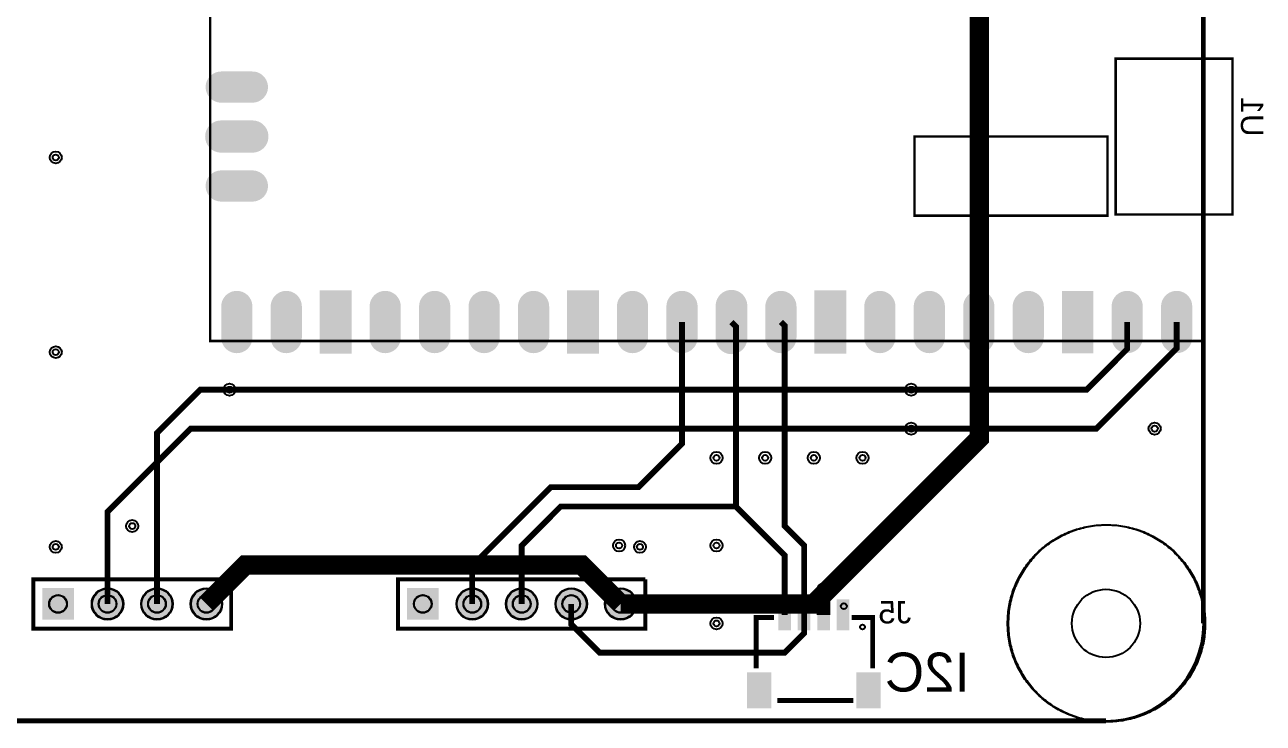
# Model space of a CAD drawing. Header units: millimetres. Extents: x 0 to 103, y 0 to 76.
# Drawn here: x 39.5 to 103.1, y -0.1 to 35.7 of the extents above; entities that cross this region are included whole.
import ezdxf

# ---------------------------------------------------------------- set-up
doc = ezdxf.new("R2010")
doc.units = ezdxf.units.MM
for name, color, linetype, true_color in [('BoardOutLine', 7, 'Continuous', 0xff00ff), ('BottomLayer', 7, 'Continuous', 0x0000ff), ('BottomPasteMaskLayer', 7, 'Continuous', 0x800000), ('BottomSilkLayer', 7, 'Continuous', 0x66cc33), ('BottomSolderMaskLayer', 7, 'Continuous', 0xaa00ff), ('Document', 7, 'Continuous', 0xffffff), ('Hole', 7, 'Continuous', 0x222222), ('Multi-Layer', 7, 'Continuous', 0xc0c0c0), ('TopLayer', 7, 'Continuous', 0xff0000), ('TopSilkLayer', 7, 'Continuous', 0xffcc00), ('TopSolderMaskLayer', 7, 'Continuous', 0x800080)]:
    doc.layers.add(name, color=color, linetype=linetype, true_color=true_color)
doc.styles.get("Standard").update_dxf_attribs({"font": 'arial.ttf'})

msp = doc.modelspace()

# ---------------------------------------------------------------- hatches: boundary and pattern name
at = {"layer": 'BottomLayer'}
for points in [[(51.17, 31.74), (51.266, 31.746), (51.362, 31.763), (51.454, 31.792), (51.542, 31.832), (51.624, 31.882), (51.7, 31.941), (51.769, 32.009), (51.828, 32.086), (51.878, 32.168), (51.918, 32.256), (51.947, 32.348), (51.964, 32.443), (51.97, 32.54), (51.97, 32.54), (51.964, 32.637), (51.947, 32.732), (51.918, 32.824), (51.878, 32.912), (51.828, 32.994), (51.769, 33.071), (51.7, 33.139), (51.624, 33.198), (51.542, 33.248), (51.454, 33.288), (51.362, 33.317), (51.266, 33.334), (51.17, 33.34), (49.57, 33.34), (49.474, 33.334), (49.379, 33.317), (49.286, 33.288), (49.198, 33.248), (49.115, 33.198), (49.039, 33.139), (48.971, 33.071), (48.912, 32.994), (48.862, 32.912), (48.822, 32.824), (48.793, 32.732), (48.776, 32.637), (48.77, 32.54), (48.77, 32.54), (48.776, 32.443), (48.793, 32.348), (48.822, 32.256), (48.862, 32.168), (48.912, 32.086), (48.971, 32.009), (49.039, 31.941), (49.115, 31.882), (49.198, 31.832), (49.286, 31.792), (49.379, 31.763), (49.474, 31.746), (49.57, 31.74)], [(51.17, 29.2), (51.266, 29.206), (51.362, 29.223), (51.454, 29.252), (51.542, 29.292), (51.624, 29.342), (51.7, 29.401), (51.769, 29.469), (51.828, 29.546), (51.878, 29.628), (51.918, 29.716), (51.947, 29.808), (51.964, 29.903), (51.97, 30), (51.97, 30), (51.964, 30.097), (51.947, 30.192), (51.918, 30.284), (51.878, 30.372), (51.828, 30.454), (51.769, 30.531), (51.7, 30.599), (51.624, 30.658), (51.542, 30.708), (51.454, 30.748), (51.362, 30.777), (51.266, 30.794), (51.17, 30.8), (49.57, 30.8), (49.474, 30.794), (49.379, 30.777), (49.286, 30.748), (49.198, 30.708), (49.115, 30.658), (49.039, 30.599), (48.971, 30.531), (48.912, 30.454), (48.862, 30.372), (48.822, 30.284), (48.793, 30.192), (48.776, 30.097), (48.77, 30), (48.77, 30), (48.776, 29.903), (48.793, 29.808), (48.822, 29.716), (48.862, 29.628), (48.912, 29.546), (48.971, 29.469), (49.039, 29.401), (49.115, 29.342), (49.198, 29.292), (49.286, 29.252), (49.379, 29.223), (49.474, 29.206), (49.57, 29.2)], [(51.17, 26.66), (51.266, 26.666), (51.362, 26.683), (51.454, 26.712), (51.542, 26.752), (51.624, 26.802), (51.7, 26.861), (51.769, 26.929), (51.828, 27.006), (51.878, 27.088), (51.918, 27.176), (51.947, 27.268), (51.964, 27.363), (51.97, 27.46), (51.97, 27.46), (51.964, 27.557), (51.947, 27.652), (51.918, 27.744), (51.878, 27.832), (51.828, 27.914), (51.769, 27.991), (51.7, 28.059), (51.624, 28.118), (51.542, 28.168), (51.454, 28.208), (51.362, 28.237), (51.266, 28.254), (51.17, 28.26), (49.57, 28.26), (49.474, 28.254), (49.379, 28.237), (49.286, 28.208), (49.198, 28.168), (49.115, 28.118), (49.039, 28.059), (48.971, 27.991), (48.912, 27.914), (48.862, 27.832), (48.822, 27.744), (48.793, 27.652), (48.776, 27.557), (48.77, 27.46), (48.77, 27.46), (48.776, 27.363), (48.793, 27.268), (48.822, 27.176), (48.862, 27.088), (48.912, 27.006), (48.971, 26.929), (49.039, 26.861), (49.115, 26.802), (49.198, 26.752), (49.286, 26.712), (49.379, 26.683), (49.474, 26.666), (49.57, 26.66)], [(49.57, 19.675), (49.576, 19.579), (49.593, 19.484), (49.622, 19.391), (49.662, 19.303), (49.712, 19.22), (49.771, 19.145), (49.84, 19.076), (49.916, 19.017), (49.998, 18.967), (50.086, 18.927), (50.178, 18.898), (50.274, 18.881), (50.37, 18.875), (50.37, 18.875), (50.466, 18.881), (50.561, 18.898), (50.654, 18.927), (50.742, 18.967), (50.824, 19.017), (50.901, 19.076), (50.969, 19.145), (51.028, 19.22), (51.078, 19.303), (51.118, 19.391), (51.147, 19.484), (51.164, 19.579), (51.17, 19.675), (51.17, 21.275), (51.164, 21.371), (51.147, 21.466), (51.118, 21.559), (51.078, 21.647), (51.028, 21.729), (50.969, 21.805), (50.901, 21.874), (50.824, 21.933), (50.742, 21.983), (50.654, 22.023), (50.561, 22.052), (50.466, 22.069), (50.37, 22.075), (50.37, 22.075), (50.274, 22.069), (50.178, 22.052), (50.086, 22.023), (49.998, 21.983), (49.916, 21.933), (49.84, 21.874), (49.771, 21.805), (49.712, 21.729), (49.662, 21.647), (49.622, 21.559), (49.593, 21.466), (49.576, 21.371), (49.57, 21.275)], [(52.11, 19.675), (52.116, 19.579), (52.133, 19.484), (52.162, 19.391), (52.202, 19.303), (52.252, 19.22), (52.311, 19.145), (52.38, 19.076), (52.456, 19.017), (52.538, 18.967), (52.626, 18.927), (52.718, 18.898), (52.814, 18.881), (52.91, 18.875), (52.91, 18.875), (53.006, 18.881), (53.101, 18.898), (53.194, 18.927), (53.282, 18.967), (53.364, 19.017), (53.441, 19.076), (53.509, 19.145), (53.568, 19.22), (53.618, 19.303), (53.658, 19.391), (53.687, 19.484), (53.704, 19.579), (53.71, 19.675), (53.71, 21.275), (53.704, 21.371), (53.687, 21.466), (53.658, 21.559), (53.618, 21.647), (53.568, 21.729), (53.509, 21.805), (53.441, 21.874), (53.364, 21.933), (53.282, 21.983), (53.194, 22.023), (53.101, 22.052), (53.006, 22.069), (52.91, 22.075), (52.91, 22.075), (52.814, 22.069), (52.718, 22.052), (52.626, 22.023), (52.538, 21.983), (52.456, 21.933), (52.38, 21.874), (52.311, 21.805), (52.252, 21.729), (52.202, 21.647), (52.162, 21.559), (52.133, 21.466), (52.116, 21.371), (52.11, 21.275)], [(54.65, 18.875), (56.25, 18.875), (56.25, 22.075), (54.65, 22.075)], [(57.19, 19.675), (57.196, 19.579), (57.213, 19.484), (57.242, 19.391), (57.282, 19.303), (57.332, 19.22), (57.391, 19.145), (57.46, 19.076), (57.536, 19.017), (57.618, 18.967), (57.706, 18.927), (57.798, 18.898), (57.893, 18.881), (57.99, 18.875), (57.99, 18.875), (58.086, 18.881), (58.181, 18.898), (58.274, 18.927), (58.362, 18.967), (58.444, 19.017), (58.521, 19.076), (58.589, 19.145), (58.648, 19.22), (58.698, 19.303), (58.738, 19.391), (58.767, 19.484), (58.784, 19.579), (58.79, 19.675), (58.79, 21.275), (58.784, 21.371), (58.767, 21.466), (58.738, 21.559), (58.698, 21.647), (58.648, 21.729), (58.589, 21.805), (58.521, 21.874), (58.444, 21.933), (58.362, 21.983), (58.274, 22.023), (58.181, 22.052), (58.086, 22.069), (57.99, 22.075), (57.99, 22.075), (57.893, 22.069), (57.798, 22.052), (57.706, 22.023), (57.618, 21.983), (57.536, 21.933), (57.46, 21.874), (57.391, 21.805), (57.332, 21.729), (57.282, 21.647), (57.242, 21.559), (57.213, 21.466), (57.196, 21.371), (57.19, 21.275)], [(59.73, 19.675), (59.736, 19.579), (59.753, 19.484), (59.782, 19.391), (59.822, 19.303), (59.872, 19.22), (59.931, 19.145), (60, 19.076), (60.076, 19.017), (60.158, 18.967), (60.246, 18.927), (60.338, 18.898), (60.433, 18.881), (60.53, 18.875), (60.53, 18.875), (60.626, 18.881), (60.721, 18.898), (60.814, 18.927), (60.902, 18.967), (60.984, 19.017), (61.061, 19.076), (61.129, 19.145), (61.188, 19.22), (61.238, 19.303), (61.278, 19.391), (61.307, 19.484), (61.324, 19.579), (61.33, 19.675), (61.33, 21.275), (61.324, 21.371), (61.307, 21.466), (61.278, 21.559), (61.238, 21.647), (61.188, 21.729), (61.129, 21.805), (61.061, 21.874), (60.984, 21.933), (60.902, 21.983), (60.814, 22.023), (60.721, 22.052), (60.626, 22.069), (60.53, 22.075), (60.53, 22.075), (60.433, 22.069), (60.338, 22.052), (60.246, 22.023), (60.158, 21.983), (60.076, 21.933), (60, 21.874), (59.931, 21.805), (59.872, 21.729), (59.822, 21.647), (59.782, 21.559), (59.753, 21.466), (59.736, 21.371), (59.73, 21.275)], [(62.27, 19.675), (62.276, 19.579), (62.293, 19.484), (62.322, 19.391), (62.362, 19.303), (62.412, 19.22), (62.471, 19.145), (62.54, 19.076), (62.616, 19.017), (62.698, 18.967), (62.786, 18.927), (62.878, 18.898), (62.973, 18.881), (63.07, 18.875), (63.07, 18.875), (63.166, 18.881), (63.261, 18.898), (63.354, 18.927), (63.442, 18.967), (63.524, 19.017), (63.601, 19.076), (63.669, 19.145), (63.728, 19.22), (63.778, 19.303), (63.818, 19.391), (63.847, 19.484), (63.864, 19.579), (63.87, 19.675), (63.87, 21.275), (63.864, 21.371), (63.847, 21.466), (63.818, 21.559), (63.778, 21.647), (63.728, 21.729), (63.669, 21.805), (63.601, 21.874), (63.524, 21.933), (63.442, 21.983), (63.354, 22.023), (63.261, 22.052), (63.166, 22.069), (63.07, 22.075), (63.07, 22.075), (62.973, 22.069), (62.878, 22.052), (62.786, 22.023), (62.698, 21.983), (62.616, 21.933), (62.54, 21.874), (62.471, 21.805), (62.412, 21.729), (62.362, 21.647), (62.322, 21.559), (62.293, 21.466), (62.276, 21.371), (62.27, 21.275)], [(64.81, 19.675), (64.816, 19.579), (64.833, 19.484), (64.862, 19.391), (64.902, 19.303), (64.952, 19.22), (65.011, 19.145), (65.079, 19.076), (65.156, 19.017), (65.238, 18.967), (65.326, 18.927), (65.418, 18.898), (65.513, 18.881), (65.61, 18.875), (65.61, 18.875), (65.707, 18.881), (65.801, 18.898), (65.894, 18.927), (65.982, 18.967), (66.064, 19.017), (66.141, 19.076), (66.209, 19.145), (66.268, 19.22), (66.318, 19.303), (66.358, 19.391), (66.387, 19.484), (66.404, 19.579), (66.41, 19.675), (66.41, 21.275), (66.404, 21.371), (66.387, 21.466), (66.358, 21.559), (66.318, 21.647), (66.268, 21.729), (66.209, 21.805), (66.141, 21.874), (66.064, 21.933), (65.982, 21.983), (65.894, 22.023), (65.801, 22.052), (65.707, 22.069), (65.61, 22.075), (65.61, 22.075), (65.513, 22.069), (65.418, 22.052), (65.326, 22.023), (65.238, 21.983), (65.156, 21.933), (65.079, 21.874), (65.011, 21.805), (64.952, 21.729), (64.902, 21.647), (64.862, 21.559), (64.833, 21.466), (64.816, 21.371), (64.81, 21.275)], [(67.35, 18.875), (68.95, 18.875), (68.95, 22.075), (67.35, 22.075)], [(69.89, 19.675), (69.896, 19.579), (69.913, 19.484), (69.942, 19.391), (69.982, 19.303), (70.032, 19.22), (70.091, 19.145), (70.159, 19.076), (70.236, 19.017), (70.318, 18.967), (70.406, 18.927), (70.498, 18.898), (70.593, 18.881), (70.69, 18.875), (70.69, 18.875), (70.787, 18.881), (70.882, 18.898), (70.974, 18.927), (71.062, 18.967), (71.144, 19.017), (71.221, 19.076), (71.289, 19.145), (71.348, 19.22), (71.398, 19.303), (71.438, 19.391), (71.467, 19.484), (71.484, 19.579), (71.49, 19.675), (71.49, 21.275), (71.484, 21.371), (71.467, 21.466), (71.438, 21.559), (71.398, 21.647), (71.348, 21.729), (71.289, 21.805), (71.221, 21.874), (71.144, 21.933), (71.062, 21.983), (70.974, 22.023), (70.882, 22.052), (70.787, 22.069), (70.69, 22.075), (70.69, 22.075), (70.593, 22.069), (70.498, 22.052), (70.406, 22.023), (70.318, 21.983), (70.236, 21.933), (70.159, 21.874), (70.091, 21.805), (70.032, 21.729), (69.982, 21.647), (69.942, 21.559), (69.913, 21.466), (69.896, 21.371), (69.89, 21.275)], [(72.43, 19.675), (72.436, 19.579), (72.453, 19.484), (72.482, 19.391), (72.522, 19.303), (72.572, 19.22), (72.631, 19.145), (72.699, 19.076), (72.776, 19.017), (72.858, 18.967), (72.946, 18.927), (73.038, 18.898), (73.133, 18.881), (73.23, 18.875), (73.23, 18.875), (73.327, 18.881), (73.422, 18.898), (73.514, 18.927), (73.602, 18.967), (73.684, 19.017), (73.761, 19.076), (73.829, 19.145), (73.888, 19.22), (73.938, 19.303), (73.978, 19.391), (74.007, 19.484), (74.024, 19.579), (74.03, 19.675), (74.03, 21.275), (74.024, 21.371), (74.007, 21.466), (73.978, 21.559), (73.938, 21.647), (73.888, 21.729), (73.829, 21.805), (73.761, 21.874), (73.684, 21.933), (73.602, 21.983), (73.514, 22.023), (73.422, 22.052), (73.327, 22.069), (73.23, 22.075), (73.23, 22.075), (73.133, 22.069), (73.038, 22.052), (72.946, 22.023), (72.858, 21.983), (72.776, 21.933), (72.699, 21.874), (72.631, 21.805), (72.572, 21.729), (72.522, 21.647), (72.482, 21.559), (72.453, 21.466), (72.436, 21.371), (72.43, 21.275)], [(74.97, 19.675), (74.976, 19.579), (74.993, 19.484), (75.022, 19.391), (75.062, 19.303), (75.112, 19.22), (75.171, 19.145), (75.239, 19.076), (75.316, 19.017), (75.398, 18.967), (75.486, 18.927), (75.578, 18.898), (75.673, 18.881), (75.77, 18.875), (75.77, 18.875), (75.867, 18.881), (75.962, 18.898), (76.054, 18.927), (76.142, 18.967), (76.224, 19.017), (76.301, 19.076), (76.369, 19.145), (76.428, 19.22), (76.478, 19.303), (76.518, 19.391), (76.547, 19.484), (76.564, 19.579), (76.57, 19.675), (76.57, 21.275), (76.564, 21.371), (76.547, 21.466), (76.518, 21.559), (76.478, 21.647), (76.428, 21.729), (76.369, 21.805), (76.301, 21.874), (76.224, 21.933), (76.142, 21.983), (76.054, 22.023), (75.962, 22.052), (75.867, 22.069), (75.77, 22.075), (75.77, 22.075), (75.673, 22.069), (75.578, 22.052), (75.486, 22.023), (75.398, 21.983), (75.316, 21.933), (75.239, 21.874), (75.171, 21.805), (75.112, 21.729), (75.062, 21.647), (75.022, 21.559), (74.993, 21.466), (74.976, 21.371), (74.97, 21.275)], [(77.51, 19.675), (77.516, 19.579), (77.533, 19.484), (77.562, 19.391), (77.602, 19.303), (77.652, 19.22), (77.711, 19.145), (77.779, 19.076), (77.856, 19.017), (77.938, 18.967), (78.026, 18.927), (78.118, 18.898), (78.213, 18.881), (78.31, 18.875), (78.31, 18.875), (78.407, 18.881), (78.502, 18.898), (78.594, 18.927), (78.682, 18.967), (78.764, 19.017), (78.841, 19.076), (78.909, 19.145), (78.968, 19.22), (79.018, 19.303), (79.058, 19.391), (79.087, 19.484), (79.104, 19.579), (79.11, 19.675), (79.11, 21.275), (79.104, 21.371), (79.087, 21.466), (79.058, 21.559), (79.018, 21.647), (78.968, 21.729), (78.909, 21.805), (78.841, 21.874), (78.764, 21.933), (78.682, 21.983), (78.594, 22.023), (78.502, 22.052), (78.407, 22.069), (78.31, 22.075), (78.31, 22.075), (78.213, 22.069), (78.118, 22.052), (78.026, 22.023), (77.938, 21.983), (77.856, 21.933), (77.779, 21.874), (77.711, 21.805), (77.652, 21.729), (77.602, 21.647), (77.562, 21.559), (77.533, 21.466), (77.516, 21.371), (77.51, 21.275)], [(80.05, 18.875), (81.65, 18.875), (81.65, 22.075), (80.05, 22.075)], [(82.59, 19.675), (82.596, 19.579), (82.613, 19.484), (82.642, 19.391), (82.682, 19.303), (82.732, 19.22), (82.791, 19.145), (82.859, 19.076), (82.936, 19.017), (83.018, 18.967), (83.106, 18.927), (83.199, 18.898), (83.293, 18.881), (83.39, 18.875), (83.39, 18.875), (83.487, 18.881), (83.582, 18.898), (83.674, 18.927), (83.762, 18.967), (83.844, 19.017), (83.921, 19.076), (83.989, 19.145), (84.048, 19.22), (84.098, 19.303), (84.138, 19.391), (84.167, 19.484), (84.184, 19.579), (84.19, 19.675), (84.19, 21.275), (84.184, 21.371), (84.167, 21.466), (84.138, 21.559), (84.098, 21.647), (84.048, 21.729), (83.989, 21.805), (83.921, 21.874), (83.844, 21.933), (83.762, 21.983), (83.674, 22.023), (83.582, 22.052), (83.487, 22.069), (83.39, 22.075), (83.39, 22.075), (83.293, 22.069), (83.199, 22.052), (83.106, 22.023), (83.018, 21.983), (82.936, 21.933), (82.859, 21.874), (82.791, 21.805), (82.732, 21.729), (82.682, 21.647), (82.642, 21.559), (82.613, 21.466), (82.596, 21.371), (82.59, 21.275)], [(85.13, 19.675), (85.136, 19.579), (85.153, 19.484), (85.182, 19.391), (85.222, 19.303), (85.272, 19.22), (85.331, 19.145), (85.399, 19.076), (85.476, 19.017), (85.558, 18.967), (85.646, 18.927), (85.739, 18.898), (85.834, 18.881), (85.93, 18.875), (85.93, 18.875), (86.027, 18.881), (86.122, 18.898), (86.214, 18.927), (86.302, 18.967), (86.384, 19.017), (86.46, 19.076), (86.529, 19.145), (86.588, 19.22), (86.638, 19.303), (86.678, 19.391), (86.707, 19.484), (86.724, 19.579), (86.73, 19.675), (86.73, 21.275), (86.724, 21.371), (86.707, 21.466), (86.678, 21.559), (86.638, 21.647), (86.588, 21.729), (86.529, 21.805), (86.46, 21.874), (86.384, 21.933), (86.302, 21.983), (86.214, 22.023), (86.122, 22.052), (86.027, 22.069), (85.93, 22.075), (85.93, 22.075), (85.834, 22.069), (85.739, 22.052), (85.646, 22.023), (85.558, 21.983), (85.476, 21.933), (85.399, 21.874), (85.331, 21.805), (85.272, 21.729), (85.222, 21.647), (85.182, 21.559), (85.153, 21.466), (85.136, 21.371), (85.13, 21.275)], [(87.67, 19.675), (87.676, 19.579), (87.693, 19.484), (87.722, 19.391), (87.762, 19.303), (87.812, 19.22), (87.871, 19.145), (87.939, 19.076), (88.016, 19.017), (88.098, 18.967), (88.186, 18.927), (88.279, 18.898), (88.374, 18.881), (88.47, 18.875), (88.47, 18.875), (88.567, 18.881), (88.662, 18.898), (88.754, 18.927), (88.842, 18.967), (88.924, 19.017), (89, 19.076), (89.069, 19.145), (89.128, 19.22), (89.178, 19.303), (89.218, 19.391), (89.247, 19.484), (89.264, 19.579), (89.27, 19.675), (89.27, 21.275), (89.264, 21.371), (89.247, 21.466), (89.218, 21.559), (89.178, 21.647), (89.128, 21.729), (89.069, 21.805), (89, 21.874), (88.924, 21.933), (88.842, 21.983), (88.754, 22.023), (88.662, 22.052), (88.567, 22.069), (88.47, 22.075), (88.47, 22.075), (88.374, 22.069), (88.279, 22.052), (88.186, 22.023), (88.098, 21.983), (88.016, 21.933), (87.939, 21.874), (87.871, 21.805), (87.812, 21.729), (87.762, 21.647), (87.722, 21.559), (87.693, 21.466), (87.676, 21.371), (87.67, 21.275)], [(90.21, 19.675), (90.216, 19.579), (90.233, 19.484), (90.262, 19.391), (90.302, 19.303), (90.352, 19.22), (90.411, 19.145), (90.479, 19.076), (90.556, 19.017), (90.638, 18.967), (90.726, 18.927), (90.819, 18.898), (90.914, 18.881), (91.01, 18.875), (91.01, 18.875), (91.107, 18.881), (91.202, 18.898), (91.294, 18.927), (91.382, 18.967), (91.464, 19.017), (91.54, 19.076), (91.609, 19.145), (91.668, 19.22), (91.718, 19.303), (91.758, 19.391), (91.787, 19.484), (91.804, 19.579), (91.81, 19.675), (91.81, 21.275), (91.804, 21.371), (91.787, 21.466), (91.758, 21.559), (91.718, 21.647), (91.668, 21.729), (91.609, 21.805), (91.54, 21.874), (91.464, 21.933), (91.382, 21.983), (91.294, 22.023), (91.202, 22.052), (91.107, 22.069), (91.01, 22.075), (91.01, 22.075), (90.914, 22.069), (90.819, 22.052), (90.726, 22.023), (90.638, 21.983), (90.556, 21.933), (90.479, 21.874), (90.411, 21.805), (90.352, 21.729), (90.302, 21.647), (90.262, 21.559), (90.233, 21.466), (90.216, 21.371), (90.21, 21.275)], [(92.75, 18.875), (94.35, 18.875), (94.35, 22.075), (92.75, 22.075)], [(95.29, 19.675), (95.296, 19.579), (95.313, 19.484), (95.342, 19.391), (95.382, 19.303), (95.432, 19.22), (95.491, 19.145), (95.559, 19.076), (95.636, 19.017), (95.718, 18.967), (95.806, 18.927), (95.899, 18.898), (95.994, 18.881), (96.09, 18.875), (96.09, 18.875), (96.186, 18.881), (96.282, 18.898), (96.374, 18.927), (96.462, 18.967), (96.544, 19.017), (96.62, 19.076), (96.689, 19.145), (96.748, 19.22), (96.798, 19.303), (96.838, 19.391), (96.867, 19.484), (96.884, 19.579), (96.89, 19.675), (96.89, 21.275), (96.884, 21.371), (96.867, 21.466), (96.838, 21.559), (96.798, 21.647), (96.748, 21.729), (96.689, 21.805), (96.62, 21.874), (96.544, 21.933), (96.462, 21.983), (96.374, 22.023), (96.282, 22.052), (96.186, 22.069), (96.09, 22.075), (96.09, 22.075), (95.994, 22.069), (95.899, 22.052), (95.806, 22.023), (95.718, 21.983), (95.636, 21.933), (95.559, 21.874), (95.491, 21.805), (95.432, 21.729), (95.382, 21.647), (95.342, 21.559), (95.313, 21.466), (95.296, 21.371), (95.29, 21.275)], [(97.83, 19.675), (97.836, 19.579), (97.853, 19.484), (97.882, 19.391), (97.922, 19.303), (97.972, 19.22), (98.031, 19.145), (98.099, 19.076), (98.176, 19.017), (98.258, 18.967), (98.346, 18.927), (98.439, 18.898), (98.534, 18.881), (98.63, 18.875), (98.63, 18.875), (98.726, 18.881), (98.822, 18.898), (98.914, 18.927), (99.002, 18.967), (99.084, 19.017), (99.16, 19.076), (99.229, 19.145), (99.288, 19.22), (99.338, 19.303), (99.378, 19.391), (99.407, 19.484), (99.424, 19.579), (99.43, 19.675), (99.43, 21.275), (99.424, 21.371), (99.407, 21.466), (99.378, 21.559), (99.338, 21.647), (99.288, 21.729), (99.229, 21.805), (99.16, 21.874), (99.084, 21.933), (99.002, 21.983), (98.914, 22.023), (98.822, 22.052), (98.726, 22.069), (98.63, 22.075), (98.63, 22.075), (98.534, 22.069), (98.439, 22.052), (98.346, 22.023), (98.258, 21.983), (98.176, 21.933), (98.099, 21.874), (98.031, 21.805), (97.972, 21.729), (97.922, 21.647), (97.882, 21.559), (97.853, 21.466), (97.836, 21.371), (97.83, 21.275)], [(78.799, 6.213), (78.199, 6.213), (78.199, 4.663), (78.799, 4.663)], [(79.799, 6.213), (79.199, 6.213), (79.199, 4.663), (79.799, 4.663)], [(80.8, 6.213), (80.2, 6.213), (80.2, 4.663), (80.8, 4.663)], [(81.8, 6.213), (81.2, 6.213), (81.2, 4.663), (81.8, 4.663)], [(77.8, 2.462), (76.6, 2.462), (76.6, 0.662), (77.8, 0.662)], [(83.4, 2.463), (82.2, 2.463), (82.2, 0.663), (83.4, 0.663)]]:
    msp.add_hatch(color=256, dxfattribs=at).paths.add_polyline_path(points)
at = {"layer": 'BottomPasteMaskLayer'}
for points in [[(51.17, 29.2), (51.266, 29.206), (51.362, 29.223), (51.454, 29.252), (51.542, 29.292), (51.624, 29.342), (51.7, 29.401), (51.769, 29.469), (51.828, 29.546), (51.878, 29.628), (51.918, 29.716), (51.947, 29.808), (51.964, 29.903), (51.97, 30), (51.97, 30), (51.964, 30.097), (51.947, 30.192), (51.918, 30.284), (51.878, 30.372), (51.828, 30.454), (51.769, 30.531), (51.7, 30.599), (51.624, 30.658), (51.542, 30.708), (51.454, 30.748), (51.362, 30.777), (51.266, 30.794), (51.17, 30.8), (49.57, 30.8), (49.474, 30.794), (49.379, 30.777), (49.286, 30.748), (49.198, 30.708), (49.115, 30.658), (49.039, 30.599), (48.971, 30.531), (48.912, 30.454), (48.862, 30.372), (48.822, 30.284), (48.793, 30.192), (48.776, 30.097), (48.77, 30), (48.77, 30), (48.776, 29.903), (48.793, 29.808), (48.822, 29.716), (48.862, 29.628), (48.912, 29.546), (48.971, 29.469), (49.039, 29.401), (49.115, 29.342), (49.198, 29.292), (49.286, 29.252), (49.379, 29.223), (49.474, 29.206), (49.57, 29.2)], [(54.65, 18.875), (56.25, 18.875), (56.25, 22.075), (54.65, 22.075)], [(67.35, 18.875), (68.95, 18.875), (68.95, 22.075), (67.35, 22.075)], [(74.97, 19.675), (74.976, 19.579), (74.993, 19.484), (75.022, 19.391), (75.062, 19.303), (75.112, 19.22), (75.171, 19.145), (75.239, 19.076), (75.316, 19.017), (75.398, 18.967), (75.486, 18.927), (75.578, 18.898), (75.673, 18.881), (75.77, 18.875), (75.77, 18.875), (75.867, 18.881), (75.962, 18.898), (76.054, 18.927), (76.142, 18.967), (76.224, 19.017), (76.301, 19.076), (76.369, 19.145), (76.428, 19.22), (76.478, 19.303), (76.518, 19.391), (76.547, 19.484), (76.564, 19.579), (76.57, 19.675), (76.57, 21.275), (76.564, 21.371), (76.547, 21.466), (76.518, 21.559), (76.478, 21.647), (76.428, 21.729), (76.369, 21.805), (76.301, 21.874), (76.224, 21.933), (76.142, 21.983), (76.054, 22.023), (75.962, 22.052), (75.867, 22.069), (75.77, 22.075), (75.77, 22.075), (75.673, 22.069), (75.578, 22.052), (75.486, 22.023), (75.398, 21.983), (75.316, 21.933), (75.239, 21.874), (75.171, 21.805), (75.112, 21.729), (75.062, 21.647), (75.022, 21.559), (74.993, 21.466), (74.976, 21.371), (74.97, 21.275)], [(80.05, 18.875), (81.65, 18.875), (81.65, 22.075), (80.05, 22.075)], [(78.799, 6.213), (78.199, 6.213), (78.199, 4.663), (78.799, 4.663)], [(79.799, 6.213), (79.199, 6.213), (79.199, 4.663), (79.799, 4.663)], [(80.8, 6.213), (80.2, 6.213), (80.2, 4.663), (80.8, 4.663)], [(81.8, 6.213), (81.2, 6.213), (81.2, 4.663), (81.8, 4.663)], [(77.8, 2.462), (76.6, 2.462), (76.6, 0.662), (77.8, 0.662)], [(83.4, 2.463), (82.2, 2.463), (82.2, 0.663), (83.4, 0.663)]]:
    msp.add_hatch(color=256, dxfattribs=at).paths.add_polyline_path(points)
at = {"layer": 'BottomSolderMaskLayer'}
for points in [[(51.183, 29.174), (51.281, 29.181), (51.377, 29.199), (51.471, 29.228), (51.56, 29.269), (51.644, 29.321), (51.722, 29.382), (51.791, 29.453), (51.852, 29.531), (51.902, 29.616), (51.943, 29.707), (51.972, 29.802), (51.989, 29.9), (51.995, 30), (51.995, 30), (51.989, 30.1), (51.972, 30.198), (51.943, 30.293), (51.902, 30.384), (51.852, 30.469), (51.791, 30.547), (51.722, 30.618), (51.644, 30.679), (51.56, 30.731), (51.471, 30.772), (51.377, 30.801), (51.281, 30.819), (51.183, 30.826), (49.557, 30.826), (49.459, 30.819), (49.363, 30.801), (49.269, 30.772), (49.18, 30.731), (49.096, 30.679), (49.018, 30.618), (48.949, 30.547), (48.889, 30.469), (48.838, 30.384), (48.797, 30.293), (48.768, 30.198), (48.751, 30.1), (48.745, 30), (48.745, 30), (48.751, 29.9), (48.768, 29.802), (48.797, 29.707), (48.838, 29.616), (48.889, 29.531), (48.949, 29.453), (49.018, 29.382), (49.096, 29.321), (49.18, 29.269), (49.269, 29.228), (49.363, 29.199), (49.459, 29.181), (49.557, 29.174)], [(54.625, 18.85), (56.275, 18.85), (56.275, 22.1), (54.625, 22.1)], [(67.324, 18.85), (68.975, 18.85), (68.975, 22.1), (67.324, 22.1)], [(74.957, 19.649), (74.963, 19.55), (74.981, 19.452), (75.01, 19.357), (75.05, 19.266), (75.101, 19.181), (75.162, 19.102), (75.231, 19.032), (75.308, 18.97), (75.392, 18.919), (75.482, 18.878), (75.575, 18.848), (75.672, 18.83), (75.77, 18.824), (75.77, 18.824), (75.868, 18.83), (75.965, 18.848), (76.058, 18.878), (76.148, 18.919), (76.232, 18.97), (76.309, 19.032), (76.378, 19.102), (76.439, 19.181), (76.49, 19.266), (76.53, 19.357), (76.559, 19.452), (76.577, 19.55), (76.583, 19.649), (76.583, 21.3), (76.577, 21.4), (76.559, 21.498), (76.53, 21.593), (76.49, 21.684), (76.439, 21.769), (76.378, 21.848), (76.309, 21.918), (76.232, 21.98), (76.148, 22.031), (76.058, 22.072), (75.965, 22.102), (75.868, 22.12), (75.77, 22.126), (75.77, 22.126), (75.672, 22.12), (75.575, 22.102), (75.482, 22.072), (75.392, 22.031), (75.308, 21.98), (75.231, 21.918), (75.162, 21.848), (75.101, 21.769), (75.05, 21.684), (75.01, 21.593), (74.981, 21.498), (74.963, 21.4), (74.957, 21.3)], [(80.025, 18.85), (81.676, 18.85), (81.676, 22.1), (80.025, 22.1)], [(40.378, 6.812), (42.004, 6.812), (42.004, 5.187), (40.378, 5.187)], [(42.918, 5.999, 1), (44.544, 5.999, 1)], [(45.458, 5.999, 1), (47.084, 5.999, 1)], [(47.998, 5.999, 1), (49.624, 5.999, 1)], [(59.108, 6.812), (60.734, 6.812), (60.734, 5.187), (59.108, 5.187)], [(61.648, 5.999, 1), (63.274, 5.999, 1)], [(64.188, 5.999, 1), (65.814, 5.999, 1)], [(66.728, 5.999, 1), (68.354, 5.999, 1)], [(69.268, 5.999, 1), (70.894, 5.999, 1)], [(78.825, 6.238), (78.174, 6.238), (78.174, 4.637), (78.825, 4.637)], [(79.825, 6.238), (79.174, 6.238), (79.174, 4.637), (79.825, 4.637)], [(80.825, 6.239), (80.174, 6.239), (80.174, 4.638), (80.825, 4.638)], [(81.825, 6.239), (81.174, 6.239), (81.174, 4.638), (81.825, 4.638)], [(77.825, 2.488), (76.574, 2.488), (76.574, 0.637), (77.825, 0.637)], [(83.425, 2.488), (82.174, 2.488), (82.174, 0.637), (83.425, 0.637)]]:
    msp.add_hatch(color=256, dxfattribs=at).paths.add_polyline_path(points)
at = {"layer": 'Multi-Layer'}
for points in [[(40.404, 6.787), (41.979, 6.787), (41.979, 5.212), (40.404, 5.212)], [(42.944, 5.999, 1), (44.519, 5.999, 1)], [(45.484, 5.999, 1), (47.059, 5.999, 1)], [(48.024, 5.999, 1), (49.599, 5.999, 1)], [(59.134, 6.787), (60.709, 6.787), (60.709, 5.212), (59.134, 5.212)], [(61.674, 5.999, 1), (63.249, 5.999, 1)], [(64.214, 5.999, 1), (65.789, 5.999, 1)], [(66.754, 5.999, 1), (68.329, 5.999, 1)], [(69.294, 5.999, 1), (70.869, 5.999, 1)]]:
    msp.add_hatch(color=256, dxfattribs=at).paths.add_polyline_path(points)
at = {"layer": 'TopSolderMaskLayer'}
for points in [[(40.378, 6.812), (42.004, 6.812), (42.004, 5.187), (40.378, 5.187)], [(42.918, 5.999, 1), (44.544, 5.999, 1)], [(45.458, 5.999, 1), (47.084, 5.999, 1)], [(47.998, 5.999, 1), (49.624, 5.999, 1)], [(59.108, 6.812), (60.734, 6.812), (60.734, 5.187), (59.108, 5.187)], [(61.648, 5.999, 1), (63.274, 5.999, 1)], [(64.188, 5.999, 1), (65.814, 5.999, 1)], [(66.728, 5.999, 1), (68.354, 5.999, 1)], [(69.268, 5.999, 1), (70.894, 5.999, 1)]]:
    msp.add_hatch(color=256, dxfattribs=at).paths.add_polyline_path(points)

# ---------------------------------------------------------------- linework, layer by layer
at = {"layer": 'BoardOutLine', "const_width": 0.254}
for points in [[(100, 65), (100, 5)], [(95, 0), (5, 0)]]:
    msp.add_lwpolyline(points, dxfattribs=at)
at = {"layer": 'BoardOutLine'}
msp.add_arc((95, 5), 5, 270, 0, dxfattribs=at)
at = {"layer": 'BottomLayer'}
for points, const_width in [([(62.459, 5.999), (62.459, 7.96), (66.5, 11.999), (71.001, 11.999), (73.231, 14.229), (73.231, 20.475)], 0.3), ([(78.5, 5.438), (78.5, 8.5), (76, 11), (76, 20.245), (75.77, 20.475)], 0.3), ([(79.5, 5.438), (79.5, 9), (78.5, 10), (78.5, 20.285), (78.31, 20.475)], 0.3), ([(98.631, 20.475), (98.631, 19.129), (94.501, 14.999), (85.001, 14.999)], 0.3), ([(96.091, 20.475), (96.091, 19.091), (94.001, 17), (85.001, 17)], 0.3), ([(50, 17), (48.5, 17), (46.27, 14.77), (46.27, 6)], 0.3), ([(64.999, 5.999), (64.999, 8.999), (67, 11.001), (75.999, 11.001)], 0.3), ([(80.5, 5.438), (80.5, 6.75)], 0.7), ([(67.539, 5.999), (67.539, 4.961), (68.999, 3.5), (78.501, 3.5), (79.5, 4.501), (79.5, 5.438)], 0.3)]:
    msp.add_lwpolyline(points, dxfattribs=dict(at, const_width=const_width))
msp.add_lwpolyline([(90, 5), (90.001, 5.102), (90.004, 5.204), (90.008, 5.305), (90.015, 5.407), (90.024, 5.508), (90.035, 5.61), (90.049, 5.711), (90.064, 5.811), (90.081, 5.912), (90.1, 6.012), (90.121, 6.111), (90.144, 6.211), (90.17, 6.309), (90.197, 6.407), (90.226, 6.505), (90.257, 6.602), (90.29, 6.698), (90.325, 6.794), (90.362, 6.889), (90.401, 6.983), (90.441, 7.076), (90.484, 7.169), (90.528, 7.261), (90.575, 7.351), (90.623, 7.441), (90.673, 7.53), (90.724, 7.618), (90.778, 7.704), (90.833, 7.79), (90.89, 7.874), (90.948, 7.958), (91.009, 8.04), (91.071, 8.121), (91.134, 8.2), (91.199, 8.279), (91.266, 8.356), (91.334, 8.431), (91.404, 8.505), (91.475, 8.578), (91.548, 8.65), (91.622, 8.719), (91.697, 8.788), (91.774, 8.855), (91.852, 8.92), (91.932, 8.984), (92.012, 9.046), (92.094, 9.106), (92.178, 9.165), (92.262, 9.222), (92.347, 9.277), (92.434, 9.331), (92.522, 9.383), (92.61, 9.433), (92.7, 9.481), (92.791, 9.528), (92.882, 9.572), (92.975, 9.615), (93.068, 9.656), (93.162, 9.695), (93.257, 9.732), (93.352, 9.767), (93.449, 9.801), (93.545, 9.832), (93.643, 9.861), (93.741, 9.889), (93.84, 9.914), (93.939, 9.938), (94.038, 9.959), (94.138, 9.978), (94.239, 9.996), (94.339, 10.011), (94.44, 10.024), (94.542, 10.036), (94.643, 10.045), (94.745, 10.052), (94.846, 10.057), (94.948, 10.06), (95.05, 10.061), (95.152, 10.06), (95.254, 10.057), (95.355, 10.052), (95.457, 10.045), (95.558, 10.036), (95.66, 10.024), (95.76, 10.011), (95.861, 9.996), (95.961, 9.978), (96.061, 9.959), (96.161, 9.938), (96.26, 9.914), (96.359, 9.889), (96.457, 9.861), (96.554, 9.832), (96.651, 9.801), (96.748, 9.767), (96.843, 9.732), (96.938, 9.695), (97.032, 9.656), (97.125, 9.615), (97.218, 9.572), (97.309, 9.528), (97.4, 9.481), (97.49, 9.433), (97.578, 9.383), (97.666, 9.331), (97.752, 9.277), (97.838, 9.222), (97.922, 9.165), (98.005, 9.106), (98.087, 9.046), (98.168, 8.984), (98.248, 8.92), (98.326, 8.855), (98.403, 8.788), (98.478, 8.719), (98.552, 8.65), (98.625, 8.578), (98.696, 8.505), (98.766, 8.431), (98.834, 8.356), (98.901, 8.279), (98.966, 8.2), (99.029, 8.121), (99.091, 8.04), (99.151, 7.958), (99.21, 7.874), (99.267, 7.79), (99.322, 7.704), (99.375, 7.618), (99.427, 7.53), (99.477, 7.441), (99.525, 7.351), (99.571, 7.261), (99.616, 7.169), (99.658, 7.076), (99.699, 6.983), (99.738, 6.889), (99.775, 6.794), (99.81, 6.698), (99.843, 6.602), (99.874, 6.505), (99.903, 6.407), (99.93, 6.309), (99.955, 6.211), (99.979, 6.111), (100, 6.012), (100.019, 5.912), (100.036, 5.811), (100.051, 5.711), (100.064, 5.61), (100.075, 5.508), (100.084, 5.407), (100.091, 5.305), (100.096, 5.204), (100.099, 5.102), (100.1, 5), (100.099, 4.898), (100.096, 4.796), (100.091, 4.695), (100.084, 4.593), (100.075, 4.492), (100.064, 4.39), (100.051, 4.289), (100.036, 4.189), (100.019, 4.088), (100, 3.988), (99.979, 3.889), (99.955, 3.789), (99.93, 3.691), (99.903, 3.593), (99.874, 3.495), (99.843, 3.398), (99.81, 3.302), (99.775, 3.206), (99.738, 3.111), (99.699, 3.017), (99.658, 2.924), (99.616, 2.831), (99.571, 2.74), (99.525, 2.649), (99.477, 2.559), (99.427, 2.47), (99.375, 2.382), (99.322, 2.296), (99.267, 2.21), (99.21, 2.126), (99.151, 2.042), (99.091, 1.96), (99.029, 1.879), (98.966, 1.8), (98.901, 1.721), (98.834, 1.644), (98.766, 1.569), (98.696, 1.495), (98.625, 1.422), (98.552, 1.35), (98.478, 1.281), (98.403, 1.212), (98.326, 1.145), (98.248, 1.08), (98.168, 1.016), (98.087, 0.954), (98.005, 0.894), (97.922, 0.835), (97.838, 0.778), (97.752, 0.723), (97.666, 0.669), (97.578, 0.617), (97.49, 0.567), (97.4, 0.519), (97.309, 0.472), (97.218, 0.428), (97.125, 0.385), (97.032, 0.344), (96.938, 0.305), (96.843, 0.268), (96.748, 0.233), (96.651, 0.199), (96.554, 0.168), (96.457, 0.139), (96.359, 0.111), (96.26, 0.086), (96.161, 0.062), (96.061, 0.041), (95.961, 0.022), (95.861, 0.004), (95.76, -0.011), (95.66, -0.024), (95.558, -0.036), (95.457, -0.045), (95.355, -0.052), (95.254, -0.057), (95.152, -0.06), (95.05, -0.061), (94.948, -0.06), (94.846, -0.057), (94.745, -0.052), (94.643, -0.045), (94.542, -0.036), (94.44, -0.024), (94.339, -0.011), (94.239, 0.004), (94.138, 0.022), (94.038, 0.041), (93.939, 0.062), (93.84, 0.086), (93.741, 0.111), (93.643, 0.139), (93.545, 0.168), (93.449, 0.199), (93.352, 0.233), (93.257, 0.268), (93.162, 0.305), (93.068, 0.344), (92.975, 0.385), (92.882, 0.428), (92.791, 0.472), (92.7, 0.519), (92.61, 0.567), (92.522, 0.617), (92.434, 0.669), (92.347, 0.723), (92.262, 0.778), (92.178, 0.835), (92.094, 0.894), (92.012, 0.954), (91.932, 1.016), (91.852, 1.08), (91.774, 1.145), (91.697, 1.212), (91.622, 1.281), (91.548, 1.35), (91.475, 1.422), (91.404, 1.495), (91.334, 1.569), (91.266, 1.644), (91.199, 1.721), (91.134, 1.8), (91.071, 1.879), (91.009, 1.96), (90.948, 2.042), (90.89, 2.126), (90.833, 2.21), (90.778, 2.296), (90.724, 2.382), (90.673, 2.47), (90.623, 2.559), (90.575, 2.649), (90.528, 2.74), (90.484, 2.831), (90.441, 2.924), (90.401, 3.017), (90.362, 3.111), (90.325, 3.206), (90.29, 3.302), (90.257, 3.398), (90.226, 3.495), (90.197, 3.593), (90.17, 3.691), (90.144, 3.789), (90.121, 3.889), (90.1, 3.988), (90.081, 4.088), (90.064, 4.189), (90.049, 4.289), (90.035, 4.39), (90.024, 4.492), (90.015, 4.593), (90.008, 4.695), (90.004, 4.796), (90.001, 4.898), (90, 5)], close=True, dxfattribs=at)
at = {"layer": 'BottomSilkLayer', "const_width": 0.127}
for points in [[(100, 19.5), (100, 26), (100, 34), (100, 40.5), (49, 40.5), (49, 19.5), (100, 19.5)], [(100, 34), (95.5, 34), (95.5, 26), (100, 26), (101.5, 26), (101.5, 34), (100, 34)], [(95.074, 25.936), (95.074, 30), (85.168, 30), (85.168, 25.936), (95.074, 25.936)]]:
    msp.add_lwpolyline(points, close=True, dxfattribs=at)
at = {"layer": 'BottomSilkLayer', "const_width": 0.254}
for points in [[(77.96, 5.3), (77.04, 5.3), (77.04, 2.693)], [(81.94, 5.3), (83.02, 5.3), (83.02, 2.7)], [(82.02, 1.04), (78.12, 1.04)]]:
    msp.add_lwpolyline(points, dxfattribs=at)
at = {"layer": 'BottomSilkLayer'}
msp.add_circle((82.499, 4.813), 0.125, dxfattribs=at)
at = {"layer": 'BottomSolderMaskLayer'}
for centre, radius in [((41.191, 5.999), 0.459), ((43.731, 5.999), 0.813), ((43.731, 5.999), 0.459), ((46.271, 5.999), 0.813), ((46.271, 5.999), 0.459), ((48.811, 5.999), 0.813), ((48.811, 5.999), 0.459), ((59.921, 5.999), 0.459), ((62.461, 5.999), 0.813), ((62.461, 5.999), 0.459), ((65.001, 5.999), 0.813), ((65.001, 5.999), 0.459), ((67.541, 5.999), 0.813), ((67.541, 5.999), 0.459), ((70.081, 5.999), 0.813), ((70.081, 5.999), 0.459)]:
    msp.add_circle(centre, radius, dxfattribs=at)
at = {"layer": 'Document'}
msp.add_circle((81.54, 5.88), 0.15, dxfattribs=at)
at = {"layer": 'Hole'}
for centre, radius in [((41.072, 28.928), 0.153), ((41.072, 18.928), 0.153), ((50, 17), 0.155), ((85.001, 17), 0.155), ((85.001, 14.999), 0.155), ((97.5, 15), 0.155), ((75, 13.5), 0.155), ((77.5, 13.5), 0.155), ((80, 13.5), 0.155), ((82.5, 13.5), 0.155), ((45, 10), 0.155), ((41.072, 8.928), 0.153), ((70, 9), 0.155), ((71.072, 8.928), 0.153), ((75, 9), 0.155), ((80.5, 6.75), 0.155), ((75, 5), 0.155)]:
    msp.add_circle(centre, radius, dxfattribs=at)
at = {"layer": 'Multi-Layer'}
for centre, radius in [((41.072, 28.928), 0.305), ((41.072, 18.928), 0.305), ((50, 17), 0.31), ((85.001, 17), 0.31), ((85.001, 14.999), 0.31), ((97.5, 15), 0.31), ((75, 13.5), 0.31), ((77.5, 13.5), 0.31), ((80, 13.5), 0.31), ((82.5, 13.5), 0.31), ((45, 10), 0.31), ((41.072, 8.928), 0.305), ((70, 9), 0.31), ((71.072, 8.928), 0.305), ((75, 9), 0.31), ((80.5, 6.75), 0.31), ((41.191, 5.999), 0.445), ((43.731, 5.999), 0.787), ((43.731, 5.999), 0.445), ((46.271, 5.999), 0.787), ((46.271, 5.999), 0.445), ((48.811, 5.999), 0.787), ((48.811, 5.999), 0.445), ((59.921, 5.999), 0.445), ((62.461, 5.999), 0.787), ((62.461, 5.999), 0.445), ((65.001, 5.999), 0.787), ((65.001, 5.999), 0.445), ((67.541, 5.999), 0.787), ((67.541, 5.999), 0.445), ((70.081, 5.999), 0.787), ((70.081, 5.999), 0.445), ((95, 5), 1.75), ((75, 5), 0.31)]:
    msp.add_circle(centre, radius, dxfattribs=at)
at = {"layer": 'TopLayer'}
for points, const_width in [([(88.5, 37), (88.5, 14.5), (82.5, 8.5)], 1), ([(85.001, 17), (85.001, 17), (50, 17)], 0.3), ([(85.001, 14.999), (47.999, 14.999), (43.73, 10.73), (43.73, 6)], 0.3), ([(80.5, 6.5), (80.5, 6.5), (82.784, 8.784)], 1), ([(48.81, 6), (50.811, 8.001), (53.625, 8.001)], 1), ([(70.079, 5.999), (68.08, 8.001), (53, 8.001)], 1), ([(70.08, 6), (80, 6), (80.5, 6.5)], 1)]:
    msp.add_lwpolyline(points, dxfattribs=dict(at, const_width=const_width))
msp.add_lwpolyline([(89.95, 5), (89.951, 5.102), (89.954, 5.204), (89.959, 5.305), (89.965, 5.407), (89.974, 5.508), (89.986, 5.61), (89.999, 5.711), (90.014, 5.811), (90.031, 5.912), (90.05, 6.012), (90.071, 6.111), (90.094, 6.211), (90.12, 6.309), (90.147, 6.407), (90.176, 6.505), (90.207, 6.602), (90.24, 6.698), (90.275, 6.794), (90.312, 6.889), (90.351, 6.983), (90.391, 7.076), (90.434, 7.169), (90.478, 7.261), (90.525, 7.351), (90.573, 7.441), (90.623, 7.53), (90.674, 7.618), (90.728, 7.704), (90.783, 7.79), (90.84, 7.874), (90.899, 7.958), (90.959, 8.04), (91.021, 8.121), (91.084, 8.2), (91.149, 8.279), (91.216, 8.356), (91.284, 8.431), (91.354, 8.505), (91.425, 8.578), (91.498, 8.65), (91.572, 8.719), (91.647, 8.788), (91.724, 8.855), (91.802, 8.92), (91.882, 8.984), (91.962, 9.046), (92.044, 9.106), (92.128, 9.165), (92.212, 9.222), (92.297, 9.277), (92.384, 9.331), (92.472, 9.383), (92.56, 9.433), (92.65, 9.481), (92.741, 9.528), (92.832, 9.572), (92.925, 9.615), (93.018, 9.656), (93.112, 9.695), (93.207, 9.732), (93.302, 9.767), (93.399, 9.801), (93.495, 9.832), (93.593, 9.861), (93.691, 9.889), (93.79, 9.914), (93.889, 9.938), (93.988, 9.959), (94.088, 9.978), (94.189, 9.996), (94.289, 10.011), (94.39, 10.024), (94.492, 10.036), (94.593, 10.045), (94.695, 10.052), (94.796, 10.057), (94.898, 10.06), (95, 10.061), (95.102, 10.06), (95.204, 10.057), (95.305, 10.052), (95.407, 10.045), (95.508, 10.036), (95.61, 10.024), (95.711, 10.011), (95.811, 9.996), (95.912, 9.978), (96.012, 9.959), (96.111, 9.938), (96.21, 9.914), (96.309, 9.889), (96.407, 9.861), (96.504, 9.832), (96.601, 9.801), (96.698, 9.767), (96.793, 9.732), (96.888, 9.695), (96.982, 9.656), (97.075, 9.615), (97.168, 9.572), (97.259, 9.528), (97.35, 9.481), (97.44, 9.433), (97.528, 9.383), (97.616, 9.331), (97.702, 9.277), (97.788, 9.222), (97.872, 9.165), (97.955, 9.106), (98.037, 9.046), (98.118, 8.984), (98.198, 8.92), (98.276, 8.855), (98.353, 8.788), (98.428, 8.719), (98.502, 8.65), (98.575, 8.578), (98.646, 8.505), (98.716, 8.431), (98.784, 8.356), (98.851, 8.279), (98.916, 8.2), (98.979, 8.121), (99.041, 8.04), (99.101, 7.958), (99.16, 7.874), (99.217, 7.79), (99.272, 7.704), (99.325, 7.618), (99.377, 7.53), (99.427, 7.441), (99.475, 7.351), (99.521, 7.261), (99.566, 7.169), (99.608, 7.076), (99.649, 6.983), (99.688, 6.889), (99.725, 6.794), (99.76, 6.698), (99.793, 6.602), (99.824, 6.505), (99.853, 6.407), (99.88, 6.309), (99.906, 6.211), (99.929, 6.111), (99.95, 6.012), (99.969, 5.912), (99.986, 5.811), (100.001, 5.711), (100.014, 5.61), (100.025, 5.508), (100.034, 5.407), (100.041, 5.305), (100.046, 5.204), (100.049, 5.102), (100.05, 5), (100.049, 4.898), (100.046, 4.796), (100.041, 4.695), (100.034, 4.593), (100.025, 4.492), (100.014, 4.39), (100.001, 4.289), (99.986, 4.189), (99.969, 4.088), (99.95, 3.988), (99.929, 3.889), (99.906, 3.789), (99.88, 3.691), (99.853, 3.593), (99.824, 3.495), (99.793, 3.398), (99.76, 3.302), (99.725, 3.206), (99.688, 3.111), (99.649, 3.017), (99.608, 2.924), (99.566, 2.831), (99.521, 2.739), (99.475, 2.649), (99.427, 2.559), (99.377, 2.47), (99.325, 2.382), (99.272, 2.296), (99.217, 2.21), (99.16, 2.126), (99.101, 2.042), (99.041, 1.96), (98.979, 1.879), (98.916, 1.8), (98.851, 1.721), (98.784, 1.644), (98.716, 1.569), (98.646, 1.495), (98.575, 1.422), (98.502, 1.35), (98.428, 1.281), (98.353, 1.212), (98.276, 1.145), (98.198, 1.08), (98.118, 1.016), (98.037, 0.954), (97.955, 0.894), (97.872, 0.835), (97.788, 0.778), (97.702, 0.723), (97.616, 0.669), (97.528, 0.617), (97.44, 0.567), (97.35, 0.519), (97.259, 0.472), (97.168, 0.428), (97.075, 0.385), (96.982, 0.344), (96.888, 0.305), (96.793, 0.268), (96.698, 0.233), (96.601, 0.199), (96.504, 0.168), (96.407, 0.139), (96.309, 0.111), (96.21, 0.086), (96.111, 0.062), (96.012, 0.041), (95.912, 0.022), (95.811, 0.004), (95.711, -0.011), (95.61, -0.024), (95.508, -0.036), (95.407, -0.045), (95.305, -0.052), (95.204, -0.057), (95.102, -0.06), (95, -0.061), (94.898, -0.06), (94.796, -0.057), (94.695, -0.052), (94.593, -0.045), (94.492, -0.036), (94.39, -0.024), (94.289, -0.011), (94.189, 0.004), (94.088, 0.022), (93.988, 0.041), (93.889, 0.062), (93.79, 0.086), (93.691, 0.111), (93.593, 0.139), (93.495, 0.168), (93.399, 0.199), (93.302, 0.233), (93.207, 0.268), (93.112, 0.305), (93.018, 0.344), (92.925, 0.385), (92.832, 0.428), (92.741, 0.472), (92.65, 0.519), (92.56, 0.567), (92.472, 0.617), (92.384, 0.669), (92.297, 0.723), (92.212, 0.778), (92.128, 0.835), (92.044, 0.894), (91.962, 0.954), (91.882, 1.016), (91.802, 1.08), (91.724, 1.145), (91.647, 1.212), (91.572, 1.281), (91.498, 1.35), (91.425, 1.422), (91.354, 1.495), (91.284, 1.569), (91.216, 1.644), (91.149, 1.721), (91.084, 1.8), (91.021, 1.879), (90.959, 1.96), (90.899, 2.042), (90.84, 2.126), (90.783, 2.21), (90.728, 2.296), (90.674, 2.382), (90.623, 2.47), (90.573, 2.559), (90.525, 2.649), (90.478, 2.739), (90.434, 2.831), (90.391, 2.924), (90.351, 3.017), (90.312, 3.111), (90.275, 3.206), (90.24, 3.302), (90.207, 3.398), (90.176, 3.495), (90.147, 3.593), (90.12, 3.691), (90.094, 3.789), (90.071, 3.889), (90.05, 3.988), (90.031, 4.088), (90.014, 4.189), (89.999, 4.289), (89.986, 4.39), (89.974, 4.492), (89.965, 4.593), (89.959, 4.695), (89.954, 4.796), (89.951, 4.898), (89.95, 5)], close=True, dxfattribs=at)
at = {"layer": 'TopSilkLayer', "const_width": 0.203}
for points in [[(50.081, 7.269), (50.081, 4.729), (39.921, 4.729), (39.921, 7.269), (41.826, 7.269)], [(50.081, 7.269), (41.826, 7.269)], [(60.556, 7.269), (58.651, 7.269), (58.651, 4.729), (71.351, 4.729), (71.351, 7.269)], [(71.351, 7.269), (60.556, 7.269)]]:
    msp.add_lwpolyline(points, dxfattribs=at)
at = {"layer": 'TopSolderMaskLayer'}
for centre, radius in [((41.191, 5.999), 0.459), ((43.731, 5.999), 0.813), ((43.731, 5.999), 0.459), ((46.271, 5.999), 0.813), ((46.271, 5.999), 0.459), ((48.811, 5.999), 0.813), ((48.811, 5.999), 0.459), ((59.921, 5.999), 0.459), ((62.461, 5.999), 0.813), ((62.461, 5.999), 0.459), ((65.001, 5.999), 0.813), ((65.001, 5.999), 0.459), ((67.541, 5.999), 0.813), ((67.541, 5.999), 0.459), ((70.081, 5.999), 0.813), ((70.081, 5.999), 0.459)]:
    msp.add_circle(centre, radius, dxfattribs=at)

# ---------------------------------------------------------------- texts
at = {"layer": 'BottomSilkLayer', "text_generation_flag": 2}
msp.add_text('U1', height=1.143, rotation=270, dxfattribs=at).set_placement((101.932, 30))
for s, height, p in [('J5', 1.143, (85, 5)), ('I2C', 2, (88, 1.5))]:
    msp.add_text(s, height=height, dxfattribs=at).set_placement(p)

doc.saveas('drawing.dxf')
